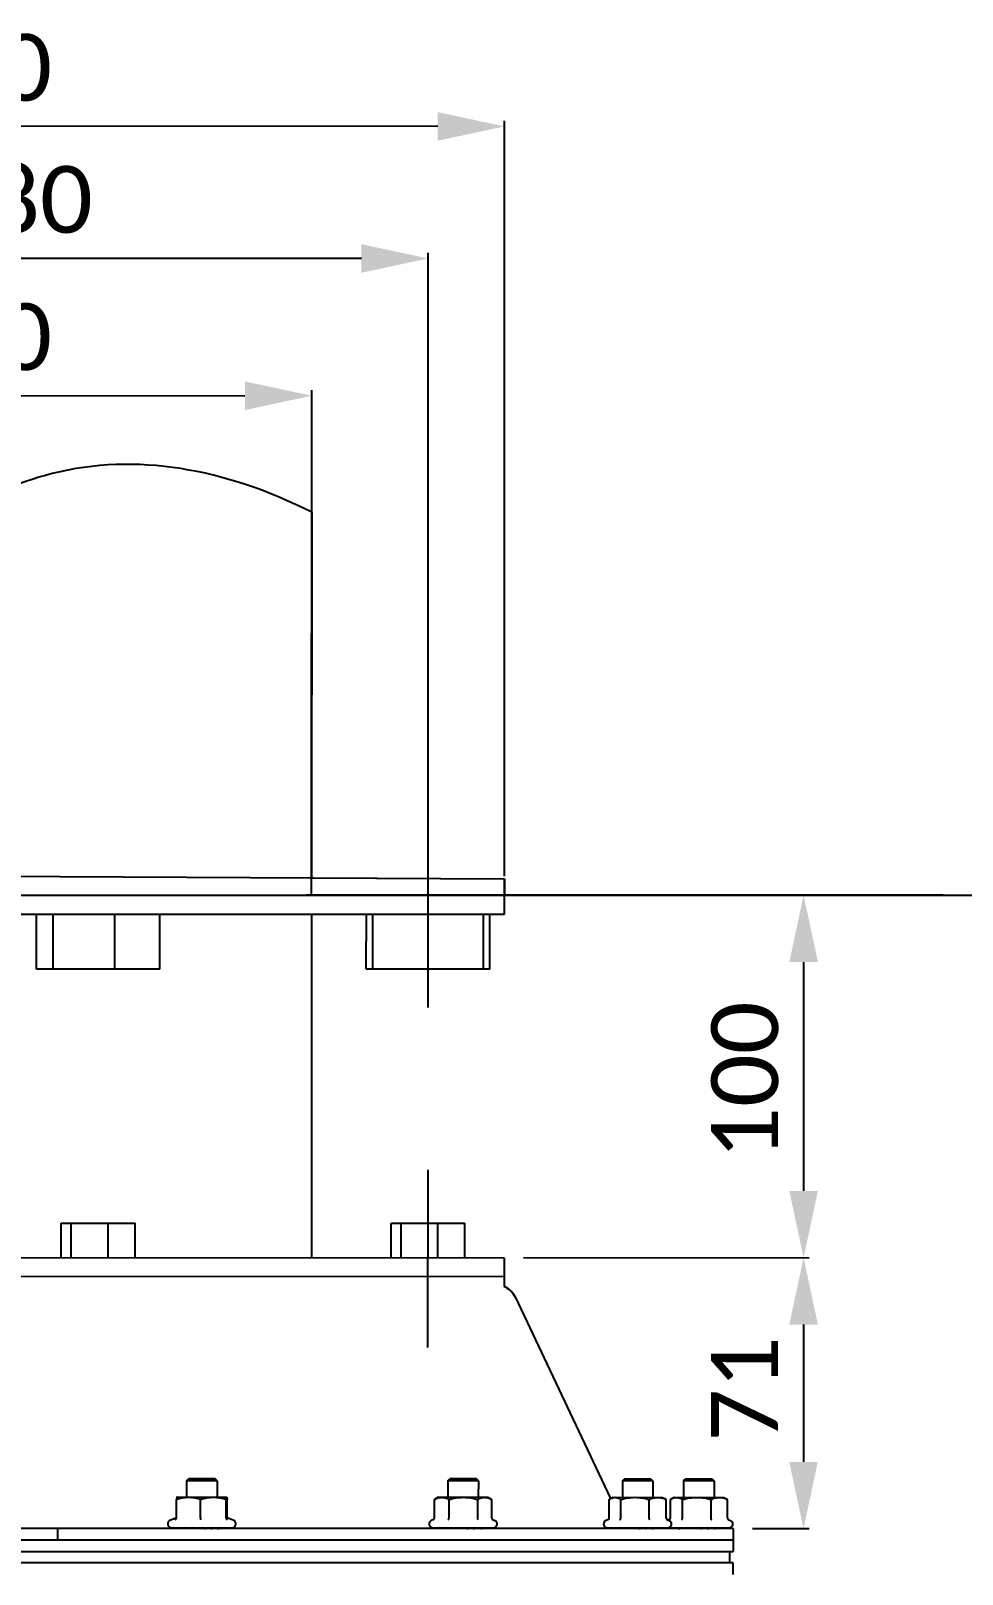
# Model space of a CAD drawing. Header units: millimetres. Extents: x 242 to 4341, y -255 to 3233.
# Drawn here: x 2800.1 to 3044.1, y 365.9 to 770.3 of the extents above; entities that cross this region are included whole.
import ezdxf

# ---------------------------------------------------------------- set-up
doc = ezdxf.new("R2010")
doc.units = ezdxf.units.MM
doc.header["$LTSCALE"] = 115.5
doc.header["$PDMODE"] = 3
doc.header["$PDSIZE"] = 8
doc.layers.get('0').update_dxf_attribs({"linetype": 'CONTINUOUS'})
doc.layers.get('Defpoints').update_dxf_attribs({"linetype": 'CONTINUOUS'})
doc.layers.add('02___PRT_ALL_AXES', color=7, linetype='CONTINUOUS')
doc.styles.get("Standard").update_dxf_attribs({"font": 'calibri.ttf'})
doc.dimstyles.new('DIMSTYLE_1', dxfattribs={"dimtxt": 17.5, "dimasz": 17.5, "dimexe": 1.5, "dimexo": 1, "dimgap": 0.875, "dimtad": 1, "dimdec": 0, "dimdsep": 46, "dimtxsty": 'Standard', "dimblk": '_FILLED', "dimblk1": '_FILLED', "dimblk2": '_FILLED', "dimcen": 0.09, "dimazin": 2, "dimtp": 0.01, "dimtm": 0.01, "dimtfac": 1, "dimtdec": 0, "dimtofl": 0, "dimtmove": 0, "dimatfit": 3, "dimldrblk": '_FILLED', "dimfxl": 1, "dimtolj": 1, "dimarcsym": 0})
doc.dimstyles.new('DIMSTYLE_2', dxfattribs={"dimtxt": 17.5, "dimasz": 17.5, "dimexe": 1.5, "dimexo": 1, "dimgap": 0.875, "dimtad": 1, "dimdsep": 46, "dimtxsty": 'Standard', "dimblk": '_FILLED', "dimblk1": '_FILLED', "dimblk2": '_FILLED', "dimcen": 0.09, "dimazin": 2, "dimtp": 0.01, "dimtm": 0.01, "dimtfac": 1, "dimtofl": 0, "dimtmove": 0, "dimatfit": 3, "dimldrblk": '_FILLED', "dimfxl": 1, "dimtolj": 1, "dimarcsym": 0})

# ---------------------------------------------------------------- blocks, each defined once
blk = doc.blocks.new('_FILLED')
at = {"color": 0, "linetype": 'ByBlock'}
blk.add_solid([(0, 0), (-1, 0.214), (-1, -0.214)], dxfattribs=at)
blk = doc.blocks.new('*D606')
at = {"color": 0, "linetype": 'Continuous', "lineweight": -2}
for p, q in [((2604.15, 548.84), (2604.19, 746.81)), ((2906.69, 745.26), (2621.69, 745.31)), ((2924.15, 548.79), (2924.19, 746.75))]:
    blk.add_line(p, q, dxfattribs=at)
at = {"layer": 'Defpoints', "color": 0}
for p in [(2604.19, 745.31), (2604.15, 547.84), (2924.15, 547.79)]:
    blk.add_point(p, dxfattribs=at)
at = {"color": 0, "linetype": 'ByBlock', "lineweight": -2, "xscale": 17.5, "yscale": 17.5, "zscale": 17.5}
for p, rotation in [((2604.19, 745.31), 179.9898645172077), ((2924.19, 745.25), 359.9898645172077)]:
    blk.add_blockref('_FILLED', p, dxfattribs=dict(at, rotation=rotation))
at = {"color": 0, "insert": (2775.87, 769.49), "char_height": 17.5, "attachment_point": 2, "rotation": 359.9899, "line_spacing_factor": 0.9}
blk.add_mtext('\\A1;%%c320', dxfattribs=at)
blk = doc.blocks.new('*D608')
at = {"color": 0, "linetype": 'Continuous', "lineweight": -2}
for p, q in [((2929.15, 543.79), (3004.06, 543.77)), ((3002.56, 526.27), (3002.55, 466.27)), ((2929.14, 448.79), (3004.05, 448.77))]:
    blk.add_line(p, q, dxfattribs=at)
at = {"layer": 'Defpoints', "color": 0}
for p in [(2928.15, 543.79), (2928.14, 448.79), (3002.55, 448.77)]:
    blk.add_point(p, dxfattribs=at)
at = {"color": 0, "linetype": 'ByBlock', "lineweight": -2, "xscale": 17.5, "yscale": 17.5, "zscale": 17.5}
for p, rotation in [((3002.56, 543.77), 89.98986451720776), ((3002.55, 448.77), 269.9898645172077)]:
    blk.add_blockref('_FILLED', p, dxfattribs=dict(at, rotation=rotation))
at = {"color": 0, "insert": (2978.35, 495.2), "char_height": 17.5, "attachment_point": 2, "rotation": 89.9899, "line_spacing_factor": 0.9}
blk.add_mtext('\\A1;\\A1;100', dxfattribs=at)
blk = doc.blocks.new('*D609')
at = {"color": 0, "linetype": 'Continuous', "lineweight": -2}
for p, q in [((2624.15, 518.02), (2624.18, 712.19)), ((2904.15, 514.39), (2904.18, 712.14)), ((2886.68, 710.64), (2641.68, 710.68))]:
    blk.add_line(p, q, dxfattribs=at)
at = {"layer": 'Defpoints', "color": 0}
for p in [(2624.18, 710.69), (2624.15, 517.02), (2904.15, 513.39)]:
    blk.add_point(p, dxfattribs=at)
at = {"color": 0, "linetype": 'ByBlock', "lineweight": -2, "xscale": 17.5, "yscale": 17.5, "zscale": 17.5}
for p, rotation in [((2624.18, 710.69), 179.9898645172077), ((2904.18, 710.64), 359.9898645172077)]:
    blk.add_blockref('_FILLED', p, dxfattribs=dict(at, rotation=rotation))
at = {"color": 0, "insert": (2786.52, 734.87), "char_height": 17.5, "attachment_point": 2, "rotation": 359.9899, "line_spacing_factor": 0.9}
blk.add_mtext('\\A1;%%c280', dxfattribs=at)
blk = doc.blocks.new('*D611')
at = {"color": 0, "linetype": 'Continuous', "lineweight": -2}
for p, q in [((2929.14, 448.79), (3004.05, 448.77)), ((3002.54, 431.27), (3002.54, 395.27)), ((2989.12, 377.78), (3004.03, 377.77))]:
    blk.add_line(p, q, dxfattribs=at)
at = {"layer": 'Defpoints', "color": 0}
for p in [(2928.14, 448.79), (2988.12, 377.78), (3002.53, 377.77)]:
    blk.add_point(p, dxfattribs=at)
at = {"color": 0, "linetype": 'ByBlock', "lineweight": -2, "xscale": 17.5, "yscale": 17.5, "zscale": 17.5}
for p, rotation in [((3002.55, 448.77), 89.98986451720789), ((3002.53, 377.77), 269.9898645172079)]:
    blk.add_blockref('_FILLED', p, dxfattribs=dict(at, rotation=rotation))
at = {"color": 0, "insert": (2978.33, 414.37), "char_height": 17.5, "attachment_point": 2, "rotation": 89.9899, "line_spacing_factor": 0.9}
blk.add_mtext('\\A1;71', dxfattribs=at)
blk = doc.blocks.new('*D612')
at = {"color": 0, "linetype": 'Continuous', "lineweight": -2}
for p, q in [((2830.38, 543.8), (3154.29, 543.75)), ((3152.79, 526.25), (3152.67, -153.75)), ((2839.77, -171.2), (3154.16, -171.25))]:
    blk.add_line(p, q, dxfattribs=at)
at = {"layer": 'Defpoints', "color": 0}
for p in [(2829.38, 543.8), (2838.77, -171.2), (3152.66, -171.25)]:
    blk.add_point(p, dxfattribs=at)
at = {"color": 0, "linetype": 'ByBlock', "lineweight": -2, "xscale": 17.5, "yscale": 17.5, "zscale": 17.5}
for p, rotation in [((3152.79, 543.75), 89.9898645172077), ((3152.66, -171.25), 269.9898645172077)]:
    blk.add_blockref('_FILLED', p, dxfattribs=dict(at, rotation=rotation))
at = {"color": 0, "insert": (3128.52, 192.23), "char_height": 17.5, "attachment_point": 2, "rotation": 89.9899, "line_spacing_factor": 0.9}
blk.add_mtext('\\A1;{\\A1;715}', dxfattribs=at)
blk = doc.blocks.new('*D613')
at = {"color": 0, "linetype": 'Continuous', "lineweight": -2}
for p, q in [((2654.65, 548.83), (2654.68, 676.21)), ((2873.65, 548.8), (2873.68, 676.17)), ((2672.18, 674.71), (2856.18, 674.68))]:
    blk.add_line(p, q, dxfattribs=at)
at = {"layer": 'Defpoints', "color": 0}
for p in [(2873.68, 674.67), (2654.65, 547.83), (2873.65, 547.8)]:
    blk.add_point(p, dxfattribs=at)
at = {"color": 0, "linetype": 'ByBlock', "lineweight": -2, "xscale": 17.5, "yscale": 17.5, "zscale": 17.5}
for p, rotation in [((2654.68, 674.71), 179.9898645172077), ((2873.68, 674.67), 359.9898645172077)]:
    blk.add_blockref('_FILLED', p, dxfattribs=dict(at, rotation=rotation))
at = {"color": 0, "insert": (2775.85, 698.9), "char_height": 17.5, "attachment_point": 2, "rotation": 359.9899, "line_spacing_factor": 0.9}
blk.add_mtext('\\A1;%%c220', dxfattribs=at)

msp = doc.modelspace()

# ---------------------------------------------------------------- linework, layer by layer
at = {"color": 0, "linetype": 'Continuous'}
for p, q in [((2873.652, 543.796), (2873.67, 644.13)), ((2873.67, 644.13), (2873.653, 548.332)), ((2604.153, 549.886), (2924.153, 548.041)), ((2873.653, 548.332), (2924.153, 548.041)), ((2924.153, 548.041), (2924.152, 543.787)), ((2924.152, 543.787), (2924.153, 548.041)), ((3038.652, 543.766), (2872.147, 543.796)), ((2874.14, 543.945), (3039.14, 543.916)), ((2801.552, 524.408), (2801.554, 538.808)), ((2805.885, 524.408), (2805.888, 538.808)), ((2822.058, 524.405), (2822.061, 538.805)), ((2833.897, 524.403), (2833.9, 538.803)), ((2887.976, 524.393), (2887.979, 538.793)), ((2889.649, 524.393), (2889.651, 538.793)), ((2904.149, 524.39), (2904.151, 538.79)), ((2918.649, 524.388), (2918.651, 538.788)), ((2920.322, 524.387), (2920.324, 538.787)), ((2833.897, 524.403), (2801.552, 524.408)), ((2920.322, 524.387), (2887.976, 524.393)), ((2808.052, 448.807), (2808.054, 457.807)), ((2808.054, 457.807), (2827.372, 457.804)), ((2810.64, 448.807), (2810.642, 457.807)), ((2820.299, 448.805), (2820.301, 457.805)), ((2827.37, 448.804), (2827.372, 457.804)), ((2894.476, 448.792), (2894.478, 457.792)), ((2894.478, 457.792), (2913.796, 457.788)), ((2897.064, 448.791), (2897.066, 457.791)), ((2906.724, 448.79), (2906.725, 457.79)), ((2913.795, 448.788), (2913.796, 457.788)), ((2840.871, 390.301), (2841.371, 390.801)), ((2848.871, 390.3), (2840.871, 390.301)), ((2840.871, 390.301), (2840.871, 386.001)), ((2848.371, 390.8), (2841.371, 390.801)), ((2848.871, 390.3), (2848.371, 390.8)), ((2848.871, 390.3), (2848.871, 386)), ((2909.325, 390.289), (2909.324, 385.989)), ((2909.325, 390.289), (2909.825, 390.789)), ((2917.325, 390.288), (2909.325, 390.289)), ((2916.825, 390.788), (2909.825, 390.789)), ((2917.325, 390.288), (2916.825, 390.788)), ((2917.325, 390.288), (2917.324, 385.988)), ((2955.064, 390.281), (2955.063, 385.981)), ((2955.064, 390.281), (2955.564, 390.781)), ((2963.064, 390.28), (2955.064, 390.281)), ((2962.564, 390.78), (2955.564, 390.781)), ((2963.064, 390.28), (2962.564, 390.78)), ((2963.064, 390.28), (2963.063, 385.98)), ((2971.125, 390.278), (2971.124, 385.978)), ((2971.125, 390.278), (2971.625, 390.778)), ((2979.125, 390.277), (2971.125, 390.278)), ((2978.625, 390.777), (2971.625, 390.778)), ((2979.125, 390.277), (2978.625, 390.777)), ((2979.125, 390.277), (2979.124, 385.977)), ((2838.222, 380.609), (2838.223, 385.421)), ((2838.371, 386.002), (2838.366, 385.999)), ((2838.371, 386.002), (2851.365, 386)), ((2844.564, 380.608), (2844.565, 385.42)), ((2851.212, 380.607), (2851.212, 385.419)), ((2851.365, 386), (2851.376, 385.997)), ((2851.517, 380.607), (2851.518, 385.419)), ((2905.818, 380.597), (2905.819, 385.409)), ((2906.824, 385.99), (2905.871, 385.44)), ((2906.824, 385.99), (2919.824, 385.987)), ((2909.651, 380.596), (2909.652, 385.409)), ((2917.156, 380.595), (2917.157, 385.407)), ((2919.824, 385.987), (2920.777, 385.437)), ((2920.777, 385.437), (2920.829, 385.407)), ((2920.828, 380.594), (2920.829, 385.407)), ((2951.598, 380.589), (2951.599, 385.401)), ((2952.563, 385.982), (2951.951, 385.628)), ((2952.563, 385.982), (2965.563, 385.979)), ((2954.644, 380.588), (2954.645, 385.401)), ((2962.108, 380.587), (2962.109, 385.399)), ((2965.563, 385.979), (2966.456, 385.463)), ((2966.526, 380.586), (2966.527, 385.399)), ((2966.565, 380.586), (2966.566, 385.399)), ((2967.644, 380.586), (2967.645, 385.398)), ((2967.645, 385.398), (2967.941, 385.585)), ((2968.624, 385.979), (2967.941, 385.585)), ((2968.624, 385.979), (2981.624, 385.976)), ((2970.839, 380.585), (2970.84, 385.398)), ((2978.318, 380.584), (2978.319, 385.397)), ((2981.624, 385.976), (2982.307, 385.582)), ((2982.603, 385.396), (2982.307, 385.582)), ((2982.603, 380.583), (2982.603, 385.396)), ((2838.036, 380.48), (2836.623, 379.967)), ((2838.036, 380.48), (2838.144, 380.537)), ((2838.144, 380.537), (2838.219, 380.605)), ((2838.209, 380.493), (2838.222, 380.609)), ((2853.116, 379.964), (2851.703, 380.478)), ((2951.574, 380.222), (2950.816, 379.946)), ((2951.574, 380.222), (2951.57, 380.22)), ((2967.559, 380.192), (2967.093, 380.022)), ((2984.123, 377.776), (2544.123, 377.854)), ((2807.043, 377.807), (2807.042, 374.807)), ((2836.972, 378.002), (2836.969, 377.912)), ((2836.972, 378.002), (2852.769, 377.999)), ((2837.061, 378.002), (2837.061, 377.802)), ((2837.816, 378.002), (2837.816, 377.802)), ((2839.26, 378.002), (2839.26, 377.802)), ((2841.254, 378.001), (2841.254, 377.801)), ((2843.601, 378.001), (2843.601, 377.801)), ((2846.073, 378), (2846.073, 377.8)), ((2848.427, 378), (2848.427, 377.8)), ((2850.432, 378), (2850.432, 377.8)), ((2851.893, 377.999), (2851.893, 377.799)), ((2852.667, 377.999), (2852.667, 377.799)), ((2852.769, 377.909), (2852.769, 377.999)), ((2905.416, 380.078), (2905.077, 379.954)), ((2905.422, 377.804), (2905.423, 377.99)), ((2905.423, 377.99), (2921.223, 377.987)), ((2905.423, 377.815), (2905.422, 377.804)), ((2905.446, 377.99), (2905.446, 377.986)), ((2905.59, 377.99), (2905.59, 377.79)), ((2906.467, 377.99), (2906.467, 377.79)), ((2908.016, 377.99), (2908.016, 377.79)), ((2910.085, 377.989), (2910.085, 377.789)), ((2912.47, 377.989), (2912.47, 377.789)), ((2914.939, 377.988), (2914.938, 377.788)), ((2917.249, 377.988), (2917.249, 377.788)), ((2919.175, 377.988), (2919.175, 377.788)), ((2920.528, 377.987), (2920.528, 377.787)), ((2921.176, 377.987), (2921.176, 377.787)), ((2921.178, 380.094), (2921.569, 379.951)), ((2921.222, 377.802), (2921.223, 377.987)), ((2951.162, 377.982), (2966.962, 377.979)), ((2951.192, 377.982), (2951.192, 377.782)), ((2951.792, 377.982), (2951.792, 377.782)), ((2953.103, 377.982), (2953.103, 377.782)), ((2954.997, 377.981), (2954.997, 377.781)), ((2957.289, 377.981), (2957.289, 377.781)), ((2959.755, 377.98), (2959.755, 377.78)), ((2962.153, 377.98), (2962.153, 377.78)), ((2964.248, 377.98), (2964.248, 377.78)), ((2965.836, 377.979), (2965.836, 377.779)), ((2966.76, 377.979), (2966.76, 377.779)), ((2966.809, 380.125), (2967.308, 379.943)), ((2966.886, 380.083), (2966.93, 380.065)), ((2966.931, 377.847), (2966.931, 377.779)), ((2966.962, 377.783), (2966.962, 377.979)), ((2967.223, 377.979), (2983.022, 377.976)), ((2967.224, 377.979), (2967.225, 377.977)), ((2967.225, 377.977), (2967.225, 377.975)), ((2967.225, 377.977), (2967.225, 377.975)), ((2967.27, 377.979), (2967.27, 377.779)), ((2967.922, 377.979), (2967.922, 377.779)), ((2969.279, 377.979), (2969.279, 377.779)), ((2971.207, 377.978), (2971.207, 377.778)), ((2973.519, 377.978), (2973.519, 377.778)), ((2975.988, 377.977), (2975.988, 377.777)), ((2978.372, 377.977), (2978.372, 377.777)), ((2980.438, 377.977), (2980.438, 377.777)), ((2981.984, 377.976), (2981.984, 377.776)), ((2982.858, 377.976), (2982.858, 377.776)), ((2982.921, 380.104), (2983.37, 379.941)), ((2982.974, 380.076), (2983.007, 380.062)), ((2983.022, 377.976), (2983.021, 377.974)), ((2984.122, 374.776), (2544.122, 374.854))]:
    msp.add_line(p, q, dxfattribs=at)
msp.add_line((2904.131, 425.271), (2904.14, 471.79))
for points in [[(2851.478, 380.666), (2851.478, 380.665), (2851.488, 380.647)], [(2851.488, 380.647), (2851.52, 380.603), (2851.595, 380.534), (2851.703, 380.478)]]:
    msp.add_lwpolyline(points, dxfattribs=at)
for centre, radius, start, end in [((2963.745, 380.772), 5.418, 59.97698, 62.01001), ((2963.489, 380.326), 5.933, 59.09012, 59.99288), ((2963.362, 380.113), 6.18, 58.7807, 59.09403), ((2836.969, 379.015), 1.013, 109.98985, 269.98986), ((2845.551, 378.801), 1, 269.98986, 301.63071), ((2847.27, 378.8), 1, 269.98986, 306.85974), ((2848.96, 379.341), 1.541, 269.97079, 273.79221), ((2848.963, 379.278), 1.478, 273.81012, 275.11656), ((2849.095, 378.8), 1, 269.98986, 306.85974), ((2852.769, 379.012), 1.013, 269.98986, 69.98988), ((2905.423, 379.003), 1.013, 109.98986, 269.98986), ((2914.28, 378.788), 1, 269.98986, 306.85976), ((2916.028, 378.788), 1, 269.98986, 306.85976), ((2917.855, 378.788), 1, 269.98986, 306.85976), ((2921.471, 380.723), 0.691, 245.05979, 249.60286), ((2921.223, 379), 1.013, 269.98986, 69.98986), ((2951.162, 378.995), 1.013, 109.98986, 269.98986), ((2952.56, 378.087), 1.396, 184.32665, 184.47811), ((2959.417, 378.78), 1, 269.98986, 289.85427), ((2961.091, 378.78), 1, 269.98986, 306.85976), ((2962.909, 378.78), 1, 269.98986, 306.85976), ((2967.163, 380.704), 0.68, 238.53396, 245.95246), ((2967.199, 380.698), 0.673, 236.57428, 239.49956), ((2967.201, 380.703), 0.678, 239.49624, 239.84762), ((2967.204, 380.707), 0.683, 239.85085, 243.01393), ((2967.207, 380.713), 0.69, 243.01618, 248.51158), ((2966.962, 378.992), 1.013, 269.98986, 69.98986), ((2967.223, 378.992), 1.013, 262.52769, 269.98986), ((2969.704, 378.952), 1.174, 270.05704, 303.93122), ((2975.587, 378.778), 1, 269.98986, 293.68734), ((2977.276, 378.777), 1, 269.98986, 306.85976), ((2979.098, 378.777), 1, 269.98986, 306.85976), ((2983.243, 380.706), 0.686, 241.94006, 246.92239), ((2983.023, 378.989), 1.013, 269.98986, 69.98986)]:
    msp.add_arc(centre, radius, start, end, dxfattribs=at)
for points, knots in [([(2873.67, 644.13), (2850.99, 655.588), (2817.422, 661.593), (2766.464, 638.171), (2714.495, 626.275), (2672.901, 634.872), (2654.67, 644.169)], [0, 0, 0, 0, 0.3062384, 0.4378051, 0.7398205, 1, 1, 1, 1]), ([(2838.223, 385.421), (2838.736, 385.596), (2839.777, 385.889), (2840.858, 386.001), (2841.394, 386.001)], [0, 0, 0, 0, 0.5022178, 1, 1, 1, 1]), ([(2838.346, 385.977), (2838.332, 385.954), (2838.309, 385.888), (2838.28, 385.768), (2838.251, 385.607), (2838.233, 385.487), (2838.223, 385.421)], [0, 0, 0, 0, 0.1424218, 0.3617213, 0.6507979, 1, 1, 1, 1]), ([(2838.366, 385.999), (2838.364, 385.998), (2838.356, 385.992), (2838.35, 385.984), (2838.346, 385.977)], [0, 0, 0, 0, 0.2044709, 1, 1, 1, 1]), ([(2841.394, 386.001), (2841.931, 386.001), (2843.011, 385.888), (2844.053, 385.595), (2844.565, 385.42)], [0, 0, 0, 0, 0.4977805, 1, 1, 1, 1]), ([(2844.565, 385.42), (2845.103, 385.595), (2846.197, 385.888), (2847.327, 386), (2847.889, 386)], [0, 0, 0, 0, 0.5015589, 1, 1, 1, 1]), ([(2847.889, 386), (2848.451, 386), (2849.581, 385.888), (2850.675, 385.594), (2851.212, 385.419)], [0, 0, 0, 0, 0.4984399, 1, 1, 1, 1]), ([(2851.212, 385.419), (2851.224, 385.499), (2851.245, 385.641), (2851.281, 385.822), (2851.313, 385.934), (2851.34, 385.987), (2851.358, 386), (2851.365, 386)], [0, 0, 0, 0, 0.3973542, 0.7045328, 0.905563, 0.9641871, 1, 1, 1, 1]), ([(2851.376, 385.997), (2851.377, 385.996), (2851.385, 385.99), (2851.391, 385.982), (2851.395, 385.975)], [0, 0, 0, 0, 0.2044355, 1, 1, 1, 1]), ([(2851.395, 385.975), (2851.41, 385.952), (2851.432, 385.886), (2851.461, 385.766), (2851.49, 385.605), (2851.509, 385.485), (2851.518, 385.419)], [0, 0, 0, 0, 0.1424878, 0.361785, 0.6508205, 1, 1, 1, 1]), ([(2905.819, 385.409), (2906.12, 385.58), (2906.588, 385.8), (2907.244, 385.962), (2907.573, 385.99), (2907.735, 385.99)], [0, 0, 0, 0, 0.5133922, 0.7589218, 1, 1, 1, 1]), ([(2907.735, 385.99), (2907.898, 385.99), (2908.226, 385.962), (2908.883, 385.799), (2909.35, 385.579), (2909.652, 385.409)], [0, 0, 0, 0, 0.2410741, 0.4865984, 1, 1, 1, 1]), ([(2909.652, 385.409), (2910.261, 385.585), (2911.499, 385.877), (2912.77, 385.989), (2913.404, 385.989)], [0, 0, 0, 0, 0.500102, 1, 1, 1, 1]), ([(2913.404, 385.989), (2914.039, 385.988), (2915.309, 385.876), (2916.547, 385.583), (2917.157, 385.407)], [0, 0, 0, 0, 0.4998979, 1, 1, 1, 1]), ([(2917.157, 385.407), (2917.444, 385.577), (2917.891, 385.797), (2918.522, 385.96), (2918.837, 385.988), (2918.993, 385.988)], [0, 0, 0, 0, 0.5148891, 0.7599243, 1, 1, 1, 1]), ([(2918.993, 385.988), (2919.144, 385.988), (2919.45, 385.961), (2920.062, 385.808), (2920.497, 385.599), (2920.777, 385.437)], [0, 0, 0, 0, 0.2404922, 0.4856932, 1, 1, 1, 1]), ([(2951.599, 385.401), (2951.628, 385.422), (2951.743, 385.502), (2951.861, 385.576), (2951.951, 385.628)], [0, 0, 0, 0, 0.2544924, 1, 1, 1, 1]), ([(2951.951, 385.628), (2952.135, 385.734), (2952.51, 385.911), (2952.923, 385.982), (2953.122, 385.982)], [0, 0, 0, 0, 0.516261, 1, 1, 1, 1]), ([(2953.122, 385.982), (2953.252, 385.982), (2953.515, 385.953), (2953.902, 385.832), (2954.282, 385.644), (2954.524, 385.487), (2954.645, 385.401)], [0, 0, 0, 0, 0.2345782, 0.4768184, 0.7314799, 1, 1, 1, 1]), ([(2954.645, 385.401), (2955.251, 385.577), (2956.482, 385.869), (2957.746, 385.981), (2958.377, 385.981)], [0, 0, 0, 0, 0.5001612, 1, 1, 1, 1]), ([(2958.377, 385.981), (2959.008, 385.98), (2960.272, 385.868), (2961.502, 385.575), (2962.109, 385.399)], [0, 0, 0, 0, 0.4998385, 1, 1, 1, 1]), ([(2962.109, 385.399), (2962.459, 385.571), (2963.173, 385.862), (2963.942, 385.98), (2964.318, 385.98)], [0, 0, 0, 0, 0.5096734, 1, 1, 1, 1]), ([(2964.318, 385.98), (2964.693, 385.979), (2965.462, 385.862), (2966.176, 385.571), (2966.527, 385.399)], [0, 0, 0, 0, 0.4903197, 1, 1, 1, 1]), ([(2966.527, 385.399), (2966.498, 385.419), (2966.383, 385.499), (2966.265, 385.574), (2966.175, 385.626)], [0, 0, 0, 0, 0.2544924, 1, 1, 1, 1]), ([(2967.941, 385.584), (2968.146, 385.702), (2968.562, 385.9), (2969.021, 385.979), (2969.243, 385.979)], [0, 0, 0, 0, 0.5159979, 1, 1, 1, 1]), ([(2969.243, 385.979), (2969.378, 385.979), (2969.654, 385.95), (2970.06, 385.83), (2970.458, 385.642), (2970.713, 385.484), (2970.84, 385.398)], [0, 0, 0, 0, 0.23608, 0.4790503, 0.7332376, 1, 1, 1, 1]), ([(2970.84, 385.398), (2971.447, 385.574), (2972.681, 385.866), (2973.947, 385.978), (2974.579, 385.978)], [0, 0, 0, 0, 0.5001389, 1, 1, 1, 1]), ([(2974.579, 385.978), (2975.211, 385.978), (2976.478, 385.866), (2977.711, 385.573), (2978.319, 385.397)], [0, 0, 0, 0, 0.4998609, 1, 1, 1, 1]), ([(2978.319, 385.397), (2978.658, 385.568), (2979.183, 385.788), (2979.914, 385.949), (2980.28, 385.977), (2980.461, 385.977)], [0, 0, 0, 0, 0.5099454, 0.7566189, 1, 1, 1, 1]), ([(2980.461, 385.977), (2980.643, 385.977), (2981.009, 385.949), (2981.739, 385.788), (2982.264, 385.567), (2982.603, 385.396)], [0, 0, 0, 0, 0.2433781, 0.4900475, 1, 1, 1, 1]), ([(2837.862, 380.088), (2837.945, 380.122), (2838.099, 380.232), (2838.188, 380.402), (2838.209, 380.493)], [0, 0, 0, 0, 0.4872312, 1, 1, 1, 1]), ([(2844.564, 380.608), (2844.564, 380.501), (2844.56, 380.327), (2844.555, 380.153), (2844.548, 380.087)], [0, 0, 0, 0, 0.6181517, 1, 1, 1, 1]), ([(2851.212, 380.607), (2851.212, 380.494), (2851.283, 380.273), (2851.459, 380.127), (2851.555, 380.086)], [0, 0, 0, 0, 0.520033, 1, 1, 1, 1]), ([(2905.416, 380.078), (2905.524, 380.118), (2905.675, 380.222), (2905.795, 380.423), (2905.818, 380.539), (2905.818, 380.597)], [0, 0, 0, 0, 0.4982103, 0.7492506, 1, 1, 1, 1]), ([(2909.452, 380.075), (2909.517, 380.124), (2909.62, 380.297), (2909.651, 380.487), (2909.651, 380.597)], [0, 0, 0, 0, 0.4257247, 1, 1, 1, 1]), ([(2917.363, 380.074), (2917.296, 380.122), (2917.19, 380.294), (2917.156, 380.486), (2917.156, 380.595)], [0, 0, 0, 0, 0.4283896, 1, 1, 1, 1]), ([(2920.828, 380.595), (2920.828, 380.541), (2920.848, 380.434), (2920.951, 380.245), (2921.083, 380.141), (2921.179, 380.096)], [0, 0, 0, 0, 0.2506834, 0.5015675, 1, 1, 1, 1]), ([(2951.316, 380.127), (2951.396, 380.176), (2951.537, 380.307), (2951.598, 380.496), (2951.598, 380.589)], [0, 0, 0, 0, 0.500572, 1, 1, 1, 1]), ([(2954.405, 380.067), (2954.439, 380.089), (2954.525, 380.166), (2954.619, 380.346), (2954.644, 380.504), (2954.644, 380.589)], [0, 0, 0, 0, 0.2054929, 0.5722033, 1, 1, 1, 1]), ([(2962.273, 380.066), (2962.247, 380.089), (2962.201, 380.152), (2962.129, 380.324), (2962.108, 380.478), (2962.108, 380.587)], [0, 0, 0, 0, 0.1831717, 0.4151648, 1, 1, 1, 1]), ([(2966.526, 380.586), (2966.526, 380.493), (2966.587, 380.305), (2966.728, 380.173), (2966.808, 380.124)], [0, 0, 0, 0, 0.499365, 1, 1, 1, 1]), ([(2966.565, 380.586), (2966.565, 380.497), (2966.622, 380.316), (2966.753, 380.186), (2966.828, 380.137)], [0, 0, 0, 0, 0.4989717, 1, 1, 1, 1]), ([(2967.496, 380.234), (2967.541, 380.281), (2967.615, 380.391), (2967.644, 380.521), (2967.644, 380.586)], [0, 0, 0, 0, 0.5002158, 1, 1, 1, 1]), ([(2970.607, 380.065), (2970.679, 380.111), (2970.801, 380.279), (2970.839, 380.476), (2970.839, 380.586)], [0, 0, 0, 0, 0.4380546, 1, 1, 1, 1]), ([(2978.491, 380.063), (2978.464, 380.086), (2978.416, 380.149), (2978.341, 380.321), (2978.318, 380.475), (2978.318, 380.584)], [0, 0, 0, 0, 0.1855181, 0.4179957, 1, 1, 1, 1]), ([(2982.603, 380.584), (2982.602, 380.484), (2982.673, 380.282), (2982.832, 380.148), (2982.92, 380.101)], [0, 0, 0, 0, 0.4989484, 1, 1, 1, 1]), ([(2836.969, 377.912), (2836.969, 377.895), (2836.971, 377.866), (2836.973, 377.831), (2836.986, 377.802), (2836.997, 377.802)], [0, 0, 0, 0, 0.4191272, 0.7127387, 1, 1, 1, 1]), ([(2837.417, 378.002), (2837.398, 377.97), (2837.359, 377.916), (2837.285, 377.839), (2837.218, 377.802), (2837.177, 377.802)], [0, 0, 0, 0, 0.3459358, 0.6206211, 1, 1, 1, 1]), ([(2838.592, 378.002), (2838.521, 377.938), (2838.369, 377.84), (2838.191, 377.802), (2838.11, 377.802)], [0, 0, 0, 0, 0.5416487, 1, 1, 1, 1]), ([(2840.382, 378.001), (2840.279, 377.934), (2840.059, 377.835), (2839.82, 377.802), (2839.705, 377.802)], [0, 0, 0, 0, 0.5169218, 1, 1, 1, 1]), ([(2842.611, 378.001), (2842.549, 377.966), (2842.296, 377.849), (2842.012, 377.801), (2841.805, 377.801)], [0, 0, 0, 0, 0.2555002, 1, 1, 1, 1]), ([(2845.061, 378.001), (2844.996, 377.966), (2844.725, 377.846), (2844.426, 377.801), (2844.205, 377.801)], [0, 0, 0, 0, 0.2509876, 1, 1, 1, 1]), ([(2847.492, 378), (2847.308, 377.895), (2847.025, 377.815), (2846.742, 377.8), (2846.67, 377.8)], [0, 0, 0, 0, 0.7467896, 1, 1, 1, 1]), ([(2849.666, 378), (2849.583, 377.943), (2849.397, 377.854), (2849.196, 377.815), (2849.095, 377.806)], [0, 0, 0, 0, 0.4992865, 1, 1, 1, 1]), ([(2851.371, 378), (2851.301, 377.933), (2851.134, 377.829), (2850.942, 377.8), (2850.847, 377.8)], [0, 0, 0, 0, 0.5052007, 1, 1, 1, 1]), ([(2852.44, 377.999), (2852.408, 377.94), (2852.348, 377.86), (2852.235, 377.807), (2852.179, 377.799), (2852.151, 377.799)], [0, 0, 0, 0, 0.5428951, 0.7721782, 1, 1, 1, 1]), ([(2852.769, 377.909), (2852.769, 377.892), (2852.768, 377.864), (2852.765, 377.828), (2852.752, 377.799), (2852.741, 377.799)], [0, 0, 0, 0, 0.4191272, 0.7127387, 1, 1, 1, 1]), ([(2905.446, 377.986), (2905.44, 377.95), (2905.432, 377.894), (2905.424, 377.837), (2905.423, 377.815)], [0, 0, 0, 0, 0.6273752, 1, 1, 1, 1]), ([(2906.02, 377.99), (2905.979, 377.932), (2905.9, 377.841), (2905.784, 377.79), (2905.737, 377.79)], [0, 0, 0, 0, 0.598228, 1, 1, 1, 1]), ([(2907.309, 377.99), (2907.231, 377.925), (2907.066, 377.826), (2906.877, 377.79), (2906.79, 377.79)], [0, 0, 0, 0, 0.5356249, 1, 1, 1, 1]), ([(2909.186, 377.989), (2909.079, 377.922), (2908.849, 377.822), (2908.602, 377.789), (2908.482, 377.789)], [0, 0, 0, 0, 0.5144897, 1, 1, 1, 1]), ([(2911.469, 377.989), (2911.406, 377.954), (2911.147, 377.836), (2910.86, 377.789), (2910.648, 377.789)], [0, 0, 0, 0, 0.2544996, 1, 1, 1, 1]), ([(2913.932, 377.988), (2913.867, 377.953), (2913.597, 377.834), (2913.297, 377.789), (2913.076, 377.789)], [0, 0, 0, 0, 0.2505146, 1, 1, 1, 1]), ([(2916.337, 377.988), (2916.156, 377.883), (2915.878, 377.803), (2915.599, 377.788), (2915.529, 377.788)], [0, 0, 0, 0, 0.7464882, 1, 1, 1, 1]), ([(2918.446, 377.988), (2918.348, 377.919), (2918.126, 377.817), (2917.885, 377.788), (2917.765, 377.788)], [0, 0, 0, 0, 0.4979718, 1, 1, 1, 1]), ([(2920.053, 377.987), (2919.99, 377.922), (2919.836, 377.817), (2919.654, 377.787), (2919.566, 377.787)], [0, 0, 0, 0, 0.5082853, 1, 1, 1, 1]), ([(2921.002, 377.987), (2920.988, 377.956), (2920.959, 377.9), (2920.899, 377.833), (2920.83, 377.795), (2920.781, 377.787), (2920.756, 377.787)], [0, 0, 0, 0, 0.3075857, 0.5606082, 0.7827159, 1, 1, 1, 1]), ([(2951.168, 377.978), (2951.17, 377.964), (2951.174, 377.919), (2951.181, 377.874), (2951.191, 377.844)], [0, 0, 0, 0, 0.3041799, 1, 1, 1, 1]), ([(2951.455, 377.982), (2951.439, 377.951), (2951.409, 377.897), (2951.353, 377.824), (2951.301, 377.782), (2951.269, 377.782)], [0, 0, 0, 0, 0.3719851, 0.6548336, 1, 1, 1, 1]), ([(2952.486, 377.982), (2952.422, 377.919), (2952.287, 377.821), (2952.124, 377.782), (2952.051, 377.782)], [0, 0, 0, 0, 0.5507695, 1, 1, 1, 1]), ([(2954.161, 377.981), (2954.064, 377.915), (2953.856, 377.815), (2953.628, 377.781), (2953.519, 377.781)], [0, 0, 0, 0, 0.5203839, 1, 1, 1, 1]), ([(2956.316, 377.981), (2956.255, 377.946), (2956.009, 377.829), (2955.732, 377.781), (2955.53, 377.781)], [0, 0, 0, 0, 0.2568969, 1, 1, 1, 1]), ([(2958.739, 377.981), (2958.674, 377.946), (2958.405, 377.826), (2958.107, 377.781), (2957.887, 377.781)], [0, 0, 0, 0, 0.2516708, 1, 1, 1, 1]), ([(2961.194, 377.98), (2961.006, 377.875), (2960.719, 377.795), (2960.431, 377.78), (2960.359, 377.78)], [0, 0, 0, 0, 0.7472138, 1, 1, 1, 1]), ([(2963.44, 377.98), (2963.333, 377.91), (2963.091, 377.809), (2962.833, 377.78), (2962.703, 377.78)], [0, 0, 0, 0, 0.4970236, 1, 1, 1, 1]), ([(2965.258, 377.979), (2965.193, 377.923), (2965.046, 377.833), (2964.879, 377.793), (2964.795, 377.785)], [0, 0, 0, 0, 0.5051942, 1, 1, 1, 1]), ([(2966.469, 377.979), (2966.43, 377.918), (2966.332, 377.813), (2966.192, 377.779), (2966.128, 377.779)], [0, 0, 0, 0, 0.5309938, 1, 1, 1, 1]), ([(2966.932, 377.841), (2966.927, 377.824), (2966.916, 377.795), (2966.886, 377.779), (2966.874, 377.779)], [0, 0, 0, 0, 0.5912674, 1, 1, 1, 1]), ([(2966.955, 377.979), (2966.954, 377.965), (2966.95, 377.918), (2966.943, 377.872), (2966.932, 377.841)], [0, 0, 0, 0, 0.3050872, 1, 1, 1, 1]), ([(2967.225, 377.975), (2967.226, 377.939), (2967.23, 377.882), (2967.242, 377.824), (2967.252, 377.804)], [0, 0, 0, 0, 0.6175814, 1, 1, 1, 1]), ([(2967.252, 377.804), (2967.254, 377.802), (2967.258, 377.795), (2967.264, 377.788), (2967.269, 377.785)], [0, 0, 0, 0, 0.2835662, 1, 1, 1, 1]), ([(2967.565, 377.979), (2967.548, 377.948), (2967.514, 377.893), (2967.453, 377.819), (2967.395, 377.779), (2967.36, 377.779)], [0, 0, 0, 0, 0.3625208, 0.6423076, 1, 1, 1, 1]), ([(2968.645, 377.979), (2968.578, 377.916), (2968.437, 377.818), (2968.269, 377.779), (2968.193, 377.779)], [0, 0, 0, 0, 0.5474694, 1, 1, 1, 1]), ([(2972.539, 377.978), (2972.478, 377.943), (2972.229, 377.826), (2971.951, 377.778), (2971.747, 377.778)], [0, 0, 0, 0, 0.2564069, 1, 1, 1, 1]), ([(2974.973, 377.978), (2974.908, 377.943), (2974.638, 377.823), (2974.339, 377.778), (2974.119, 377.778)], [0, 0, 0, 0, 0.2514291, 1, 1, 1, 1]), ([(2977.421, 377.977), (2977.234, 377.872), (2976.948, 377.792), (2976.662, 377.777), (2976.589, 377.777)], [0, 0, 0, 0, 0.7470653, 1, 1, 1, 1]), ([(2979.644, 377.977), (2979.538, 377.908), (2979.3, 377.806), (2979.044, 377.777), (2978.916, 377.777)], [0, 0, 0, 0, 0.4971337, 1, 1, 1, 1]), ([(2981.425, 377.977), (2981.353, 377.913), (2981.186, 377.813), (2980.996, 377.78), (2980.902, 377.777)], [0, 0, 0, 0, 0.5041603, 1, 1, 1, 1]), ([(2982.589, 377.976), (2982.552, 377.916), (2982.461, 377.811), (2982.326, 377.776), (2982.265, 377.776)], [0, 0, 0, 0, 0.5353349, 1, 1, 1, 1]), ([(2983.021, 377.974), (2983.02, 377.93), (2983.017, 377.871), (2982.998, 377.807), (2982.985, 377.787), (2982.977, 377.782)], [0, 0, 0, 0, 0.6608701, 0.8625302, 1, 1, 1, 1])]:
    msp.add_open_spline(points, degree=3, knots=knots, dxfattribs=at)
for points in [[(2967.327, 380.104), (2967.39, 380.138), (2967.448, 380.182), (2967.496, 380.234)], [(2982.977, 377.782), (2982.972, 377.778), (2982.965, 377.776), (2982.959, 377.776)]]:
    msp.add_open_spline(points, degree=3, dxfattribs=at)
at = {"layer": '02___PRT_ALL_AXES', "color": 0, "linetype": 'Continuous'}
for p, q in [((2604.152, 543.843), (2924.152, 543.787)), ((2924.151, 538.787), (2924.152, 543.787)), ((2604.151, 538.843), (2924.151, 538.787)), ((2873.651, 538.796), (2873.636, 448.796)), ((2604.136, 448.843), (2924.136, 448.787)), ((2924.136, 448.787), (2924.134, 441.208)), ((2924.135, 443.787), (2604.135, 443.843)), ((2927.039, 438.354), (2951.982, 385.643)), ((2984.123, 377.776), (2984.122, 371.776)), ((2544.122, 374.854), (2984.122, 374.776)), ((2984.122, 374.776), (2984.121, 371.776)), ((2984.126, 368.776), (2544.117, 368.854)), ((2544.122, 371.854), (2984.121, 371.776)), ((2983.122, 371.776), (2983.121, 368.776)), ((2984.125, 365.776), (2984.126, 368.776))]:
    msp.add_line(p, q, dxfattribs=at)
for centre, radius, start, end in [((2921.61, 435.777), 6.011, 61.0765, 65.06989), ((2921.615, 435.787), 6, 25.32428, 65.07697)]:
    msp.add_arc(centre, radius, start, end, dxfattribs=at)
msp.add_open_spline([(2924.517, 441.038), (2925.061, 440.738), (2926.061, 439.962), (2926.773, 438.915), (2927.038, 438.354)], degree=3, knots=[0, 0, 0, 0, 0.4999878, 1, 1, 1, 1], dxfattribs=at)

# ---------------------------------------------------------------- dimensions: what is measured, and where the dimension line sits
at = {"color": 0, "linetype": 'Continuous'}
dim = msp.add_linear_dim(base=(2604.188, 745.311), p1=(2924.153, 547.787), p2=(2604.153, 547.843), angle=179.98986, text='%%c<>', dimstyle='DIMSTYLE_2', dxfattribs=at)
dim.commit()
dim.dimension.update_dxf_attribs({"geometry": '*D606', "text_midpoint": (2775.864, 745.28), "dimtype": 160})
for base, p1, p2, angle, text, dimstyle, picture, middle in [((2624.182, 710.686), (2904.147, 513.393), (2624.148, 517.02), 179.98986, '%%c280', 'DIMSTYLE_1', '*D609', (2786.511, 710.657)), ((2873.675, 674.672), (2654.653, 547.834), (2873.653, 547.796), 359.98986, '%%c220', 'DIMSTYLE_2', '*D613', (2775.845, 674.689)), ((3152.664, -171.254), (2829.382, 543.803), (2838.767, -171.198), 269.98986, '{\\A1;<>}', 'DIMSTYLE_2', '*D612', (3152.728, 192.221)), ((3002.546, 448.773), (2928.152, 543.786), (2928.136, 448.786), 269.98986, '\\A1;100', 'DIMSTYLE_2', '*D608', (3002.554, 495.199))]:
    dim = msp.add_linear_dim(base=base, p1=p1, p2=p2, angle=angle, text=text, dimstyle=dimstyle, override={"dimtxsty": 'Standard'}, dxfattribs=at)
    dim.commit()
    dim.dimension.update_dxf_attribs({"geometry": picture, "text_midpoint": middle, "dimtype": 160})
dim = msp.add_linear_dim(base=(3002.533, 377.773), p1=(2928.136, 448.786), p2=(2988.123, 377.775), angle=269.98986, dimstyle='DIMSTYLE_2', dxfattribs=at)
dim.commit()
dim.dimension.update_dxf_attribs({"geometry": '*D611', "text_midpoint": (3002.539, 414.37), "dimtype": 160})

doc.saveas('drawing.dxf')
